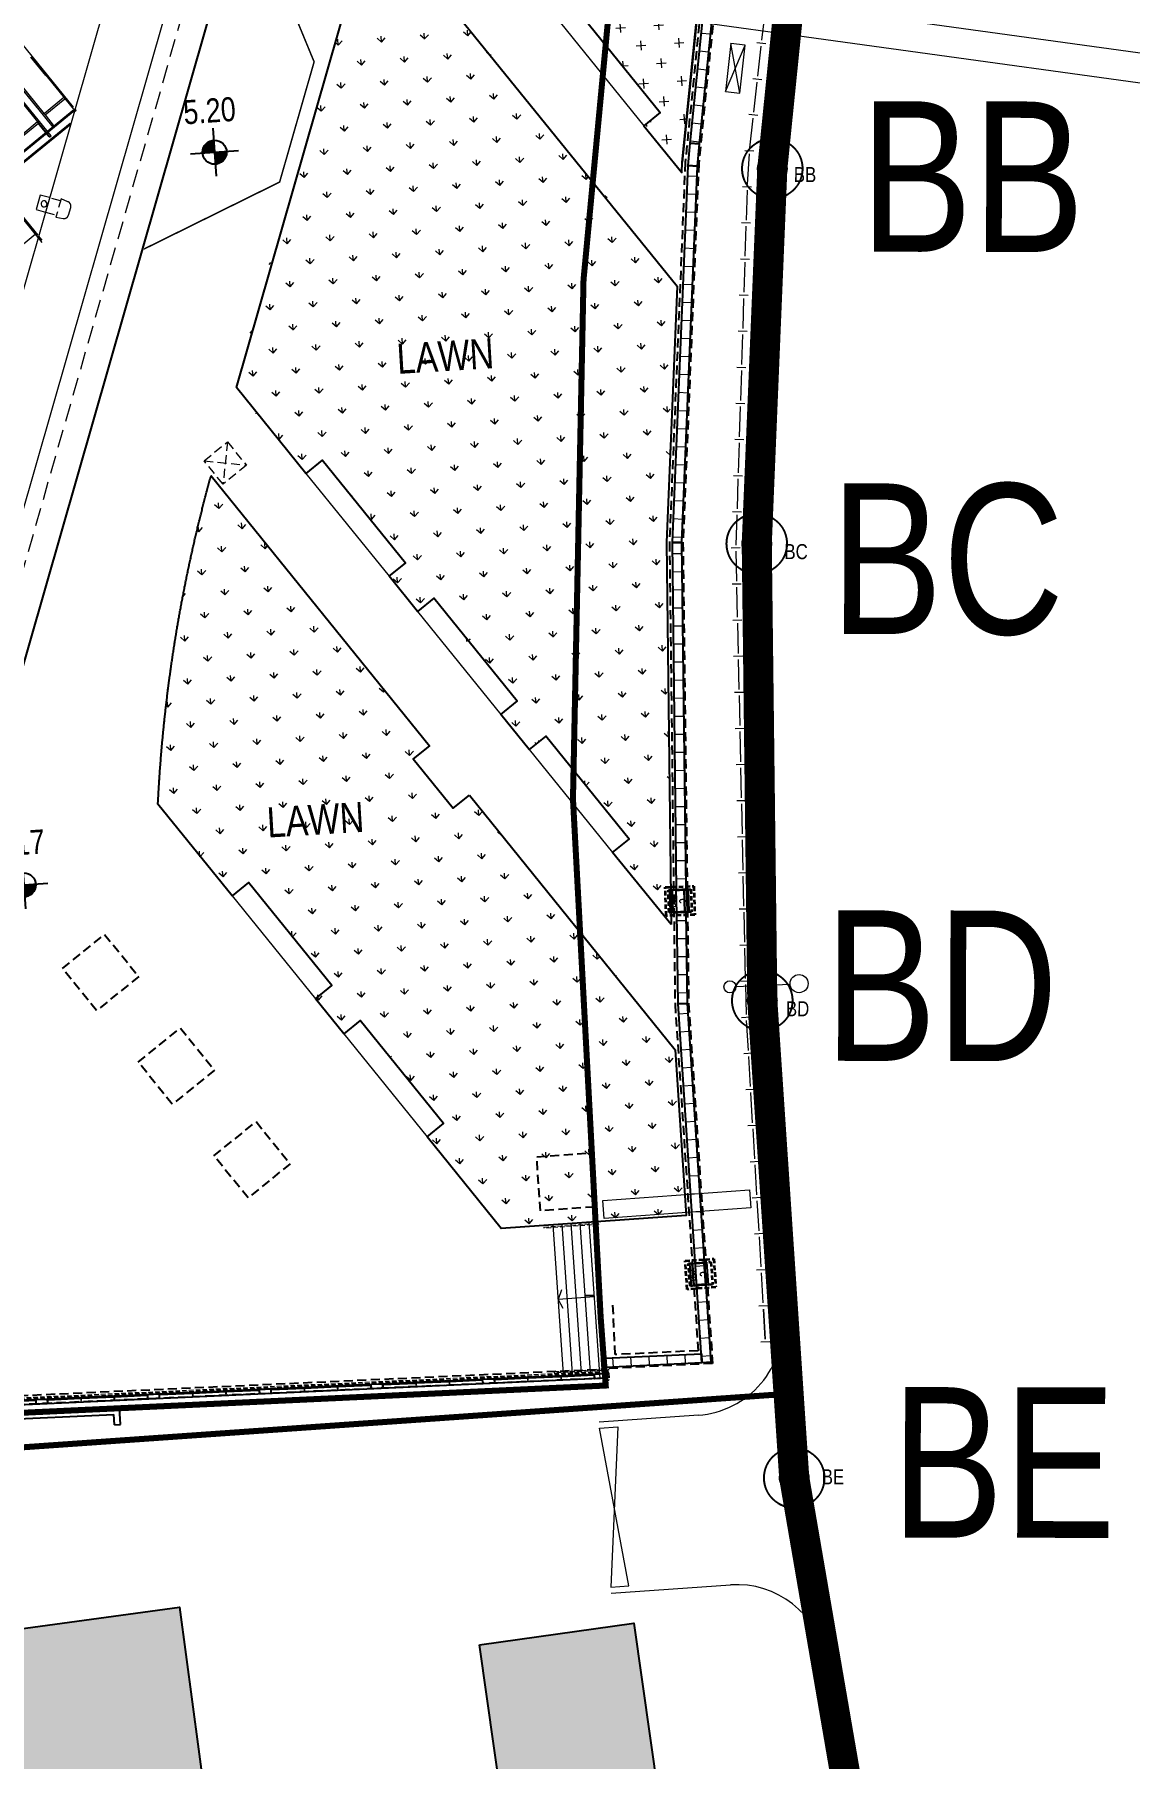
# Model space of a CAD drawing. Header units: millimetres. Extents: x 834681283 to 835686922, y 817551134 to 819407044.
# Drawn here: x 835616546 to 835652925, y 818105933 to 818163208 of the extents above; entities that cross this region are included whole.
import ezdxf
from ezdxf.enums import TextEntityAlignment as Align
from ezdxf.xclip import XClip

# ---------------------------------------------------------------- set-up
doc = ezdxf.new("R2010")
doc.units = ezdxf.units.MM
doc.header["$LTSCALE"] = 1200
doc.header["$MEASUREMENT"] = 0
doc.header["$XCLIPFRAME"] = 0
for name, pattern in [('12027_SITE$0$HIDDENX2', [0.75, 0.5, -0.25]), ('P01-MAGP-EVA-GREENERY$0$DOT', [0.25, 0, -0.25]), ('P01-MAGP-EVA-GREENERY$0$HIDDEN', [0.375, 0.25, -0.125]), ('P01-MAGP-EVA-GREENERY$0$HIDDEN2', [0.1875, 0.125, -0.0625]), ('P01-MAGP-P-RF$0$HIDDEN2', [0.1875, 0.125, -0.0625]), ('P01-MAGP-P-RF$0$P01-MBDR-P-B1$0$FDA(cad v 2007)$0$HIDDENX2', [0.75, 0.5, -0.25]), ('P01-MAGP-P-RF$0$PHANTOM', [2.5, 1.25, -0.25, 0.25, -0.25, 0.25, -0.25]), ('SITE BOUNDARY$0$CENTER', [2, 1.25, -0.25, 0.25, -0.25]), ('SITE BOUNDARY$0$DASHDOT', [1, 0.5, -0.25, 0, -0.25]), ('SITE BOUNDARY$0$PHANTOM', [2.5, 1.25, -0.25, 0.25, -0.25, 0.25, -0.25])]:
    doc.linetypes.add(name, pattern=pattern)
doc.layers.get('Defpoints').update_dxf_attribs({"color": 15})
for name, color, linetype, lineweight in [('12027_SITE$0$00_Base_Plan', 8, 'Continuous', 18), ('12027_SITE$0$11nw24d$0$BLDGPOLY-L', 8, 'Continuous', 0), ('P01-MAAN-P-EVA$0$AR-F-LEV_AR_BS_', 4, 'Continuous', 25), ('P01-MAGP-EVA-GREENERY$0$A-WALL', 7, 'Continuous', 5), ('P01-MAGP-EVA-GREENERY$0$AC-DUCT', 8, 'P01-MAGP-EVA-GREENERY$0$HIDDEN2', 13), ('P01-MAGP-EVA-GREENERY$0$AR-FURN_AR_', 9, 'Continuous', 13), ('P01-MAGP-EVA-GREENERY$0$AR-HATCH_AR_', 8, 'Continuous', 13), ('P01-MAGP-EVA-GREENERY$0$AR-PLANT_AR_BS_MI_', 7, 'Continuous', 25), ('P01-MAGP-EVA-GREENERY$0$AR-STAIR_AR_BS_MI_', 7, 'Continuous', 18), ('P01-MAGP-EVA-GREENERY$0$AR-WA-STEEL_AR_BS_MI_', 3, 'Continuous', 0), ('P01-MAGP-EVA-GREENERY$0$DR-FLD', 8, 'Continuous', 25), ('P01-MAGP-EVA-GREENERY$0$DR-PIT', 8, 'P01-MAGP-EVA-GREENERY$0$HIDDEN2', 35), ('P01-MAGP-EVA-GREENERY$0$LI-FIT', 8, 'Continuous', 25), ('P01-MAGP-EVA-GREENERY$0$RLP340', 8, 'P01-MAGP-EVA-GREENERY$0$HIDDEN2', 5), ('P01-MAGP-P-RF$0$A-GENM', 253, 'Continuous', 13), ('P01-MAGP-P-RF$0$AR-PLANT_AR_BS_MI_', 4, 'Continuous', 25), ('P01-MAGP-P-RF$0$AR-ROOF_AR_BS_MI_', 3, 'Continuous', 18), ('P01-MAGP-P-RF$0$MMH053__', 253, 'P01-MAGP-P-RF$0$PHANTOM', 40), ('P01-MAGP-P-RF$0$P01_MS_01_N1-FloorPlan-PART2OFUPPERROOFSETTINGOUT$0$S-BEAM', 253, 'Continuous', 35), ('P01-MAGP-P-RF$0$ROOF MESH HALF TONE$0$A-GLAZ', 253, 'Continuous', 9), ('SITE BOUNDARY$0$AR-SIMS_BL_400', 1, 'SITE BOUNDARY$0$PHANTOM', 140)]:
    doc.layers.add(name, color=color, linetype=linetype, lineweight=lineweight)
for name, color, linetype in [('12027_SITE$0$AR-BLINE_AR_BS_', 6, 'Continuous'), ('12027_SITE$0$RLP061', 8, 'Continuous'), ('P01-MAAN-P-EVA$0$AW-TXT-FS', 4, 'Continuous'), ('P01-MAGP-EVA-GREENERY$0$0L_PAVE', 2, 'Continuous'), ('P01-MAGP-EVA-GREENERY$0$AR-LANDS_AR_MI_', 9, 'Continuous'), ('P01-MAGP-EVA-GREENERY$0$Landscape signage', 8, 'P01-MAGP-EVA-GREENERY$0$HIDDEN'), ('P01-MAGP-EVA-GREENERY$0$SURFACE CHANNEL', 8, 'Continuous'), ('SITE BOUNDARY$0$AR-SIMS_BL_SB_400', 4, 'SITE BOUNDARY$0$PHANTOM'), ('SITE BOUNDARY$0$AR-SITE-TXT_AR_BS_', 4, 'Continuous'), ('SITE BOUNDARY$0$XIQU-RLP0830A', 6, 'Continuous')]:
    doc.layers.add(name, color=color, linetype=linetype)
doc.layers.add('P01-MAGP-EVA-GREENERY$0$0L_UTIL_MANHOLE LID SIZE', color=8, linetype='Continuous', plot=False)
doc.styles.add('P01-MAAN-P-EVA$0$ARIAL', font='arial.ttf', dxfattribs={"width": 0.8})
doc.styles.add('P01-MAAN-P-EVA$0$RLP-SIMPLEX', font='simplex.shx', dxfattribs={"width": 0.8})
doc.styles.add('P01-MAAN-P-EVA$0$Style-Arial', font='arial.ttf')
doc.styles.add('P01-MAGP-EVA-GREENERY$0$simplex', font='SIMPLEX.shx', dxfattribs={"width": 0.8})
doc.styles.add('SITE BOUNDARY$0$CAD_2500_2.5mm', font='arial.ttf', dxfattribs={"height": 6.25})
pattern_1 = [(93.9989672, (0, 2e-22), (-766.7729181, 666.56979518), [190.5, -1246.3409792]), (48.9989672, (0, 2e-22), (-766.7729182, 666.5697953), [190.5, -825.5]), (138.9989672, (0, 2e-22), (-666.5697953, -766.7729182), [190.5, -825.5])]

# ---------------------------------------------------------------- blocks, each defined once
blk = doc.blocks.new('P01-MAAN-P-EVA$0$LEV1')
for p, q in [((0, 2), (0, -2)), ((-2, 0), (2, 0)), ((-1, 0.05), (0, 0.05)), ((-0.99, 0.15), (0, 0.15)), ((-0.97, 0.25), (0, 0.25)), ((1, -0.05), (0, -0.05)), ((0.99, -0.15), (0, -0.15)), ((0.97, -0.25), (0, -0.25)), ((0.94, -0.35), (0, -0.35)), ((0.9, -0.45), (0, -0.45)), ((0.84, -0.55), (0, -0.55)), ((0.76, -0.65), (0, -0.65)), ((0.67, -0.75), (0, -0.75)), ((0.53, -0.85), (0, -0.85)), ((0.33, -0.95), (0, -0.95))]:
    blk.add_line(p, q)
blk.add_circle((0, 0), 1)
blk = doc.blocks.new('P01-MAAN-P-EVA$0$F-LEV')
for p, q in [((-0.94, 0.35), (0, 0.35)), ((-0.9, 0.45), (0, 0.45)), ((-0.84, 0.55), (0, 0.55)), ((-0.76, 0.65), (0, 0.65)), ((-0.67, 0.75), (0, 0.75)), ((-0.53, 0.85), (0, 0.85)), ((-0.33, 0.95), (0, 0.95))]:
    blk.add_line(p, q)
blk.add_blockref('P01-MAAN-P-EVA$0$LEV1', (0, 0))
at = {"style": 'P01-MAAN-P-EVA$0$RLP-SIMPLEX', "width": 0.8}
blk.add_attdef('FFL', (1.5, 1), '', height=2, dxfattribs=at)
blk = doc.blocks.new('P01-MAAN-P-EVA')
at = {"layer": 'P01-MAAN-P-EVA$0$AR-F-LEV_AR_BS_'}
ref = blk.add_blockref('P01-MAAN-P-EVA$0$F-LEV', (835622529.2, 818159296.2), dxfattribs=dict(at, xscale=399.9999999886597, yscale=400.0000000000001, zscale=400.0000000000002, rotation=3.998588288781939))
ref.add_attrib('FFL', '5.20', dxfattribs={"layer": '0', "height": 800, "rotation": 3.99859, "style": 'P01-MAAN-P-EVA$0$Style-Arial', "width": 0.8}).set_placement((835622360.7, 818160679), align=Align.MIDDLE)
ref = blk.add_blockref('P01-MAAN-P-EVA$0$F-LEV', (835616187.9, 818134956.9), dxfattribs=dict(at, xscale=399.9999999886597, yscale=400.0000000000001, zscale=400.0000000000002, rotation=3.998588288781939))
ref.add_attrib('FFL', '5.17', dxfattribs={"layer": '0', "height": 800, "rotation": 3.99859, "style": 'P01-MAAN-P-EVA$0$Style-Arial', "width": 0.8}).set_placement((835616019.4, 818136339.7), align=Align.MIDDLE)
at = {"layer": 'P01-MAAN-P-EVA$0$AW-TXT-FS', "style": 'P01-MAAN-P-EVA$0$ARIAL', "width": 0.8}
for p in [(835628612.2, 818151931), (835624298.8, 818136527.3)]:
    blk.add_text('LAWN', height=1000, rotation=3.41721, dxfattribs=at).set_placement(p)
blk = doc.blocks.new('12027_SITE$0$RAILING')
at = {"layer": '12027_SITE$0$00_Base_Plan'}
for p, q in [((-1.2, 0.15), (-1.2, -0.15)), ((-1.1, 0), (-0.1, 0))]:
    blk.add_line(p, q, dxfattribs=at)
blk = doc.blocks.new('12027_SITE')
at = {"layer": '12027_SITE$0$RLP061'}
h = blk.add_hatch(color=253, dxfattribs=at)
h.dxf.hatch_style = 1
h.paths.add_polyline_path([(835290.6004, 818086.84181), (835315.38133, 818090.21829), (835316.23082, 818083.92535), (835291.47405, 818080.51353)])
h = blk.add_hatch(color=253, dxfattribs=at)
h.dxf.hatch_style = 1
h.paths.add_polyline_path([(835325.34936, 818088.96548), (835330.47834, 818089.69258), (835332.91067, 818072.53463), (835327.78169, 818071.80753)])
at = {"layer": '12027_SITE$0$00_Base_Plan', "linetype": '12027_SITE$0$HIDDENX2'}
for p, q in [((835333.51854, 818140.57344), (835334.17932, 818142.10855)), ((835333.99836, 818140.51882), (835333.69951, 818142.16317))]:
    blk.add_line(p, q, dxfattribs=at)
at = {"layer": '12027_SITE$0$00_Base_Plan'}
blk.add_line((835333.87051, 818110.83629), (835335.66823, 818110.92032), dxfattribs=at)
at = {"layer": '12027_SITE$0$00_Base_Plan', "linetype": 'Continuous'}
for p, q in [((835332.6213, 818096.59883), (835329.328, 818096.36858)), ((835329.72553, 818090.68246), (835333.69328, 818090.95986)), ((835336.85656, 818088.49017), (835342.54043, 818056.38627))]:
    blk.add_line(p, q, dxfattribs=at)
at = {"layer": '12027_SITE$0$00_Base_Plan', "linetype": '12027_SITE$0$HIDDENX2'}
for points in [[(835353.4132, 818140.00701), (835329.86413, 818143.25622), (835330.00081, 818144.24684), (835353.54988, 818140.99762)], [(835333.51854, 818140.57344), (835333.99836, 818140.51882), (835334.17932, 818142.10855), (835333.69951, 818142.16317)], [(835329.49555, 818103.12973), (835329.45135, 818103.7281), (835334.3165, 818104.08747), (835334.36069, 818103.4891)]]:
    blk.add_lwpolyline(points, close=True, dxfattribs=at)
at = {"layer": '12027_SITE$0$00_Base_Plan', "linetype": 'Continuous'}
blk.add_lwpolyline([(835330.31012, 818090.92382), (835329.34195, 818096.16907), (835329.94049, 818096.21091), (835329.71158, 818090.88197)], close=True, dxfattribs=at)
at = {"layer": '12027_SITE$0$00_Base_Plan'}
for centre, radius in [((835333.67073, 818110.82695), 0.2), ((835335.9679, 818110.93432), 0.3)]:
    blk.add_circle(centre, radius, dxfattribs=at)
at = {"layer": '12027_SITE$0$00_Base_Plan', "linetype": 'Continuous', "extrusion": (0, 0, -1)}
blk.add_arc((-835562.51241, 818120.94328), 228.08886, 354.6985189, 7.4986711, dxfattribs=at)
at = {"layer": '12027_SITE$0$00_Base_Plan', "linetype": 'Continuous'}
for centre, start, end in [((835332.41208, 818099.59152), 273.999186, 5.301481), ((835333.9025, 818087.96716), 10.039952, 93.999186)]:
    blk.add_arc(centre, 3, start, end, dxfattribs=at)
at = {"layer": '12027_SITE$0$11nw24d$0$BLDGPOLY-L', "linetype": 'Continuous', "flags": 128}
blk.add_lwpolyline([(835325.34936, 818088.96548), (835327.78169, 818071.80753), (835332.91067, 818072.53463), (835330.47834, 818089.69258), (835325.34936, 818088.96548)], dxfattribs=at)
at = {"layer": '12027_SITE$0$AR-BLINE_AR_BS_'}
for points in [[(835290.6004, 818086.84181), (835315.38133, 818090.21829), (835316.23082, 818083.92535), (835291.47405, 818080.51353)], [(835325.34936, 818088.96548), (835330.47834, 818089.69258), (835332.91067, 818072.53463), (835327.78169, 818071.80753)]]:
    blk.add_lwpolyline(points, close=True, dxfattribs=at)
at = {"layer": 'Defpoints'}
blk.add_lwpolyline([(835304.58267, 818174.66028), (835238.73467, 818170.05694, 0.41421356), (835224.88222, 818154.12209), (835228.06927, 818108.53336, 0.41421356), (835244.00411, 818094.6809), (835289.06814, 818097.83127, 0.3152987), (835307.72761, 818112.94085), (835319.97543, 818155.65111, 0.52056715), (835304.58267, 818174.66028)], format="xyb", close=True, dxfattribs=at)
at = {"layer": '12027_SITE$0$00_Base_Plan'}
for p, rotation in [((835334.71285, 818142.17428), 263.6018236177184), ((835334.57913, 818140.98175), 263.6018236177184), ((835334.4454, 818139.78923), 263.6018236177184), ((835334.31168, 818138.5967), 263.6018236177184), ((835334.24111, 818137.39878), 266.6289553368536), ((835334.20342, 818136.19937), 268.2000382660785), ((835334.16573, 818134.99996), 268.2000382660785), ((835334.12804, 818133.80055), 268.2000382660785), ((835334.09035, 818132.60115), 268.2000382660785), ((835334.05265, 818131.40174), 268.2000382660785), ((835334.01496, 818130.20233), 268.2000382660785), ((835333.97727, 818129.00292), 268.2000382660785), ((835333.93958, 818127.80351), 268.2000382660785), ((835333.90189, 818126.60411), 268.2000382660785), ((835333.86419, 818125.4047), 268.2000382660785), ((835333.89052, 818124.20499), 271.2572311514905), ((835333.91685, 818123.00528), 271.2572311514905), ((835333.94318, 818121.80556), 271.2572311514905), ((835333.96951, 818120.60585), 271.2572311514905), ((835333.99584, 818119.40614), 271.2572311514905), ((835334.02217, 818118.20643), 271.2572311514905), ((835334.0485, 818117.00672), 271.2572311514905), ((835334.07483, 818115.80701), 271.2572311514905), ((835334.10116, 818114.6073), 271.2572311514905), ((835334.12749, 818113.40759), 271.2572311514905), ((835334.15382, 818112.20788), 271.2572311514905), ((835334.18014, 818111.00816), 271.2572311514905), ((835334.20647, 818109.80845), 271.2572311514905), ((835334.27746, 818108.61055), 273.3910959852254), ((835334.34844, 818107.41266), 273.3910959852254), ((835334.41942, 818106.21476), 273.3910959852254), ((835334.4904, 818105.01686), 273.3910959852254), ((835334.56138, 818103.81896), 273.3910959852254), ((835334.63236, 818102.62106), 273.3910959852254), ((835334.70334, 818101.42316), 273.3910959852254), ((835334.77433, 818100.22526), 273.3910959852254), ((835334.84531, 818099.02736), 273.3910959852254)]:
    blk.add_blockref('12027_SITE$0$RAILING', p, dxfattribs=dict(at, rotation=rotation))
at = {"layer": '12027_SITE$0$00_Base_Plan', "xscale": -1, "rotation": 273.3910959856698}
blk.add_blockref('12027_SITE$0$RAILING', (835334.77433, 818100.22526), dxfattribs=at)
blk = doc.blocks.new('SITE BOUNDARY$0$x-boundary')
at = {"layer": 'Defpoints', "color": 30, "linetype": 'SITE BOUNDARY$0$DASHDOT', "const_width": 1, "flags": 128}
blk.add_lwpolyline([(834949.395, 818181.613), (834966.122, 818181.875), (835118.343, 818191.353), (835121.711, 818191.558, 0.347225), (835144.526, 818179.01), (835205.839, 818189.264), (835226.76, 818192.763, 0.042367), (835251.344, 818199.05), (835253.496, 818199.875), (835336.548, 818205.447), (835336.791, 818204.998), (835338.006, 818193.445), (835338.387, 818177.043), (835337.676, 818162.317), (835336.374, 818150.707), (835335.943, 818146.535), (835335.078, 818138.01), (835334.561, 818125.55), (835334.745, 818110.371), (835335.806, 818094.515), (835339.776, 818071.453), (835344.225, 818019.246), (835265.008, 818008.157), (835250.145, 818006.082), (835219.515, 818003.188), (835170.783, 817998.958), (834937.715, 817969.156), (834936.337, 817964.534), (834919.733, 817960.869), (834910.448, 817961.875), (834892.261, 817958.575), (834867.11, 817956.158), (834854.763, 817954.218), (834831.796, 817952.938), (834809.122, 817948.913), (834805.332, 817949.701), (834786.498, 817945.16), (834739.363, 817940.207), (834722.401, 817937.921), (834717.894, 817936.649), (834708.259, 817935.049), (834694.581, 817933.509), (834687.683, 817936.854), (834552.251, 817919.489), (834427.481, 817871.856), (834422.426, 817865.906), (834398.36, 817846.374), (834371.127, 817819.016), (834357.334, 817802.65), (834345.46, 817778.03), (834335.418, 817757.919, -0.305542), (834321.131, 817746.233), (834302.565, 817746.008), (834292.36, 817748.208), (834267.601, 817746.622), (834095.099, 817746.458), (834084.478, 817748.749), (834079.554, 817752.524), (834078.066, 817752.62), (834069.088, 817746.181), (834066.211, 817746.056), (834061.445, 817746.773), (834056.724, 817746.618), (834047.613, 817747.372), (834032.031, 817756.594), (834014.286, 817769.672), (833995.217, 817786.385), (833980.295, 817801.763), (833962.533, 817823.975), (833953.531, 817838.011), (833947.358, 817854.992), (833946.924, 818070.715, -0.215451), (834003.567, 818209.662), (834003.513, 818271.667), (834240.006, 818271.909), (834328.819, 818399.503), (834368.25, 818372.187), (834334.004, 818320.998), (834339.839, 818317.115, -0.414936), (834340.67, 818312.948), (834325.104, 818289.698, -0.340589), (834311.223, 818285.028, 0.384724), (834290.258, 818276.096, -0.045806), (834261.132, 818214.492), (834162.98, 818056.875, 0.235693), (834159.885, 818024.2), (834158.346, 818022.405, 0.210269), (834181.316, 818000.738), (834182.813, 818002.485, 0.231174), (834214.984, 818007.15), (834353.47, 818101.509, 0.025637), (834365.516, 818111.305), (834369.302, 818114.837), (834377.863, 818123.104, -0.417894), (834382.132, 818123.056), (834386.22, 818118.822, 0.426202), (834389.128, 818118.69), (834428.79, 818156.989, -0.5376), (834433.676, 818155.904), (834433.728, 818152.487), (834438.28, 818169.875), (834460.825, 818185.639, -0.390173), (834489.68, 818188.941), (834492.812, 818186.375), (834497.75, 818181.812, 0.125108), (834546.312, 818161.687), (834570.562, 818158.5), (834615.062, 818157.312), (834652.562, 818159.937), (834669.681, 818161.906), (834700.217, 818162.108), (834709.828, 818162.672), (834837.985, 818163.521, 0.026444), (834854.445, 818164.502, 0.001857), (834855.596, 818164.636, 0.055256), (834860.316, 818165.742, 0.231086), (834874.017, 818180.131), (834880.689, 818180.535), (834904.743, 818180.912, 0.077312), (834909.186, 818172.281, 0.267536), (834920.03, 818167.46, 0.036377), (834937.244, 818170.544, 0.249417)], format="xyb", close=True, dxfattribs=at)
at = {"layer": 'Defpoints', "color": 30}
for centre in [(835335.078, 818138.01), (835334.561, 818125.55), (835334.745, 818110.371), (835335.806, 818094.515)]:
    blk.add_circle(centre, 1, dxfattribs=at)
at = {"layer": 'Defpoints', "color": 30, "style": 'SITE BOUNDARY$0$CAD_2500_2.5mm', "oblique": 360, "width": 0.8}
for s, p in [('BB', (835337.995, 818135.249)), ('BC', (835337.005, 818122.554)), ('BD', (835336.806, 818108.371)), ('BE', (835339.027, 818092.532))]:
    blk.add_text(s, height=5, rotation=359.9092, dxfattribs=at).set_placement(p)
blk = doc.blocks.new('SITE BOUNDARY')
at = {"layer": 'SITE BOUNDARY$0$AR-SIMS_BL_400', "ltscale": 3, "const_width": 0.2}
blk.add_lwpolyline([(835205.968, 818187.322), (835227.402, 818191.142, 0.049194), (835256.687, 818199.396), (835258.823, 818200.232), (835285.938, 818202.051), (835285.973, 818201.416), (835309.272, 818202.672), (835309.221, 818203.614), (835336.548, 818205.448), (835336.791, 818204.998), (835338.006, 818193.445), (835338.387, 818177.043), (835337.676, 818162.317), (835336.374, 818150.707), (835335.943, 818146.535), (835335.078, 818138.01), (835334.561, 818125.55), (835334.745, 818110.371), (835335.616, 818097.309), (835212.761, 818088.72)], format="xyb", close=True, dxfattribs=at)
at = {"layer": 'SITE BOUNDARY$0$AR-SIMS_BL_400', "color": 4}
for centre in [(835335.078, 818138.01), (835334.561, 818125.55), (835334.745, 818110.371), (835335.806, 818094.515)]:
    blk.add_circle(centre, 0.4, dxfattribs=at)
at = {"layer": 'SITE BOUNDARY$0$AR-SIMS_BL_SB_400', "ltscale": 5, "const_width": 0.5}
blk.add_lwpolyline([(835144.662, 818176.393), (835227.402, 818191.142, 0.049194), (835256.687, 818199.396), (835258.823, 818200.232), (835285.938, 818202.051), (835285.973, 818201.416), (835309.272, 818202.672), (835309.221, 818203.614), (835336.548, 818205.448), (835336.791, 818204.998), (835338.006, 818193.445), (835338.387, 818177.043), (835337.676, 818162.317), (835336.374, 818150.707), (835335.943, 818146.535), (835335.078, 818138.01), (835334.561, 818125.55), (835334.745, 818110.371), (835335.616, 818097.309), (835335.806, 818094.515), (835339.776, 818071.453)], format="xyb", dxfattribs=at)
at = {"layer": 'SITE BOUNDARY$0$XIQU-RLP0830A', "color": 212, "linetype": 'SITE BOUNDARY$0$CENTER', "ltscale": 0.8, "true_color": 0xb300b3, "const_width": 0.2}
blk.add_lwpolyline([(835286.86, 818095.59), (835320.039, 818097.139), (835327.592, 818097.492), (835329.544, 818097.583), (835329.376, 818099.841, -0.055342), (835330.426, 818151.492, 0.064638), (835330.914, 818205.072), (835330.914, 818205.072), (835330.914, 818205.071), (835309.221, 818203.62)], format="xyb", dxfattribs=at)
at = {"layer": 'Defpoints'}
blk.add_blockref('SITE BOUNDARY$0$x-boundary', (0, 0), dxfattribs=at)
at = {"layer": 'SITE BOUNDARY$0$AR-SITE-TXT_AR_BS_', "color": 4, "style": 'SITE BOUNDARY$0$CAD_2500_2.5mm', "oblique": 360, "width": 0.8}
for s, p in [('BB', (835335.791, 818137.563)), ('BC', (835335.479, 818125.037)), ('BD', (835335.529, 818109.851)), ('BE', (835336.72, 818094.299))]:
    blk.add_text(s, height=0.5, rotation=359.9092, dxfattribs=at).set_placement(p)
blk = doc.blocks.new('P01-MAGP-P-RF$0$ROOF MESH HALF TONE')
at = {"layer": 'P01-MAGP-P-RF$0$ROOF MESH HALF TONE$0$A-GLAZ', "lineweight": 5}
for p, q in [((88025, 43099), (86463, 45322)), ((85715, 44727), (86803, 43169)), ((87300, 42479), (85736, 44720)), ((85776, 44749), (87032, 42950)), ((86712, 44859), (87166, 44213)), ((86712, 44859), (87166, 44213)), ((86722, 44866), (88011, 43032)), ((87212, 42196), (85473, 44668)), ((85803, 44115), (86799, 42698)), ((87723, 43441), (87032, 42950)), ((87060, 42909), (87752, 43400)), ((88048, 42979), (88065, 42955)), ((88065, 42955), (88105, 42984)), ((88105, 42984), (88069, 43036)), ((86799, 42698), (86112, 42204)), ((86134, 42161), (86822, 42655)), ((86822, 42655), (86794, 42694)), ((87171, 42167), (86800, 42695)), ((87147, 42173), (86812, 42649)), ((87032, 42950), (87060, 42909)), ((87060, 42909), (87341, 42507)), ((87296, 42480), (87300, 42479)), ((87300, 42479), (87341, 42507)), ((87147, 42173), (87171, 42167)), ((87171, 42167), (87212, 42196)), ((86549, 38934), (85242, 40796)), ((85428, 40444), (86541, 38860)), ((85768, 38486), (86458, 38978)), ((86549, 38848), (86662, 38687)), ((86672, 38759), (86570, 38905))]:
    blk.add_line(p, q, dxfattribs=at)
blk = doc.blocks.new('P01-MAGP-P-RF$0$Antenna_Mobile - Antenna_Mobile-7390933-Proposed Mesh Open Calc')
at = {"layer": 'P01-MAGP-P-RF$0$A-GENM'}
for p, q in [((82749, 29082), (82664, 28847)), ((82899, 29028), (82749, 29082)), ((82664, 28847), (82814, 28793))]:
    blk.add_line(p, q, dxfattribs=at)
at = {"layer": 'P01-MAGP-P-RF$0$A-GENM', "linetype": 'P01-MAGP-P-RF$0$HIDDEN2'}
for p, q in [((83078, 28962), (82899, 29028)), ((83090, 28994), (82981, 28696)), ((83200, 28940), (83090, 28994)), ((82814, 28793), (82993, 28728)), ((82981, 28696), (83100, 28667)), ((83194, 28717), (83239, 28841))]:
    blk.add_line(p, q, dxfattribs=at)
at = {"layer": 'P01-MAGP-P-RF$0$A-GENM'}
for start, end in [(70, 250), (250, 70)]:
    blk.add_arc((82801, 28931), 50, start, end, dxfattribs=at)
at = {"layer": 'P01-MAGP-P-RF$0$A-GENM', "linetype": 'P01-MAGP-P-RF$0$HIDDEN2'}
for centre, start, end in [((83164, 28868), 340, 63.7902), ((83119, 28745), 256.2098, 340)]:
    blk.add_arc(centre, 80, start, end, dxfattribs=at)
blk = doc.blocks.new('P01-MAGP-P-RF')
at = {"layer": 'P01-MAGP-P-RF$0$AR-PLANT_AR_BS_MI_', "lineweight": 13}
blk.add_lwpolyline([(835319975, 818155651, 0.520567), (835304583, 818174660), (835238735, 818170057, 0.414214), (835224882, 818154122), (835228069, 818108533, 0.414214), (835244004, 818094681), (835289068, 818097831, 0.315299), (835307728, 818112941)], format="xyb", close=True, dxfattribs=at)
at = {"layer": 'P01-MAGP-P-RF$0$AR-ROOF_AR_BS_MI_', "linetype": 'P01-MAGP-P-RF$0$P01-MBDR-P-B1$0$FDA(cad v 2007)$0$HIDDENX2'}
blk.add_lwpolyline([(835319139, 818155891, 0.520567), (835304643, 818173792), (835238795, 818169189, 0.414214), (835225750, 818154183), (835228937, 818108594, 0.414214), (835243943, 818095549), (835289007, 818098699, 0.315299), (835306891, 818113181)], format="xyb", close=True, dxfattribs=at)
at = {"layer": 'P01-MAGP-P-RF$0$AR-ROOF_AR_BS_MI_'}
for points in [[(835318601, 818156045, 0.520567), (835304682, 818173234), (835238834, 818168630, 0.414214), (835226309, 818154222), (835229496, 818108633, 0.414214), (835243904, 818096107), (835288968, 818099258, 0.315299), (835306353, 818113335)], [(835316678, 818156597, 0.520567), (835304822, 818171239), (835238974, 818166635, 0.414214), (835228304, 818154361), (835231491, 818108773, 0.414214), (835243765, 818098103), (835288829, 818101253, 0.315299), (835304431, 818113886)]]:
    blk.add_lwpolyline(points, format="xyb", close=True, dxfattribs=at)
at = {"layer": 'P01-MAGP-P-RF$0$P01_MS_01_N1-FloorPlan-PART2OFUPPERROOFSETTINGOUT$0$S-BEAM'}
for p, q in [((835311887, 818139948), (835307979, 818136769)), ((835308152, 818136557), (835311778, 818139507))]:
    blk.add_line(p, q, dxfattribs=at)
blk.add_ellipse((835311973, 818139842), major_axis=(-86, 106), ratio=0.092406, start_param=5.798609, end_param=6.283185, dxfattribs=at)
at = {"layer": 'P01-MAGP-P-RF$0$A-GENM', "xscale": 2, "yscale": 2, "zscale": 2, "rotation": 3.998948738169371}
blk.add_blockref('P01-MAGP-P-RF$0$Antenna_Mobile - Antenna_Mobile-7390933-Proposed Mesh Open Calc', (835149719, 818067569), dxfattribs=at)
at = {"layer": 'P01-MAGP-P-RF$0$MMH053__', "rotation": 3.998948738169357}
blk.add_blockref('P01-MAGP-P-RF$0$ROOF MESH HALF TONE', (835227061, 818090920), dxfattribs=at)
blk = doc.blocks.new('P01-MAGP-EVA-GREENERY$0$CATCHPIT COVER')
at = {"layer": 'Defpoints', "ltscale": 25.4}
for points in [[(-1, 0), (749, 0), (749, -75), (-1, -75)], [(-1, -75), (749, -75), (749, -475), (-1, -475)], [(-1, -475), (749, -475), (749, -550), (-1, -550)], [(7, -83), (741, -83), (741, -467), (7, -467)]]:
    blk.add_lwpolyline(points, close=True, dxfattribs=at)
for points in [[(599, -75), (674, -75)], [(599, -475), (674, -475)]]:
    blk.add_lwpolyline(points, dxfattribs=at)
at = {"layer": 'P01-MAGP-EVA-GREENERY$0$0L_UTIL_MANHOLE LID SIZE', "ltscale": 25.4}
for points in [[(149, -75), (74, -75)], [(149, -475), (74, -475)]]:
    blk.add_lwpolyline(points, dxfattribs=at)
at = {"layer": 'P01-MAGP-EVA-GREENERY$0$DR-PIT', "linetype": 'P01-MAGP-EVA-GREENERY$0$HIDDEN2'}
for points in [[(849, -700), (-101, -700), (-101, 250), (849, 248)], [(749, -600), (-1, -600), (-1, 150), (749, 148)]]:
    blk.add_lwpolyline(points, close=True, dxfattribs=at)
at = {"layer": 'Defpoints', "ltscale": 25.4, "insert": (377, -305), "char_height": 200, "attachment_point": 5, "style": 'P01-MAGP-EVA-GREENERY$0$simplex'}
blk.add_mtext_dynamic_manual_height_columns('C\\P750', width=936.64, gutter_width=2.5, heights=[0], dxfattribs=at)
blk = doc.blocks.new('P01-MAGP-EVA-GREENERY$0$ST-ARR')
at = {"color": 4}
blk.add_lwpolyline([(-306, -125), (0, 0), (306, -125)], dxfattribs=at)
blk = doc.blocks.new('P01-MAGP-EVA-GREENERY')
at = {"layer": 'P01-MAGP-EVA-GREENERY$0$AR-HATCH_AR_'}
h = blk.add_hatch(dxfattribs=at)
h.set_pattern_fill('CROSS', color=256, scale=100, style=0)
h.set_pattern_definition([(3.99895, (835214888.65, 818166455.2), (589.1702, 677.7377), [317.5, -952.5]), (93.99895, (835215058.1, 818166307.9), (-677.7377, 589.1702), [317.5, -952.5])])
edge = h.paths.add_edge_path()
edge.add_line((835333907, 818155480), (835323785, 818167981))
edge.add_arc((835303837, 818160778), 21209, -7.0302, 19.8537, ccw=False)
edge.add_arc((835303808, 818160768), 21237, 341.8306, 353.0046, ccw=False)
edge.add_line((835323985, 818154146), (835322657, 818149511))
edge.add_line((835322657, 818149511), (835324331, 818147442))
edge.add_line((835324331, 818147442), (835324875, 818147883))
edge.add_line((835324875, 818147883), (835327644, 818144463))
edge.add_line((835327644, 818144463), (835327100, 818144023))
edge.add_line((835327100, 818144023), (835328044, 818142857))
edge.add_line((835328044, 818142857), (835328588, 818143297))
edge.add_line((835328588, 818143297), (835331357, 818139878))
edge.add_line((835331357, 818139878), (835330813, 818139437))
edge.add_line((835330813, 818139437), (835332070, 818137885))
edge.add_line((835332070, 818137885), (835332084, 818138224))
edge.add_line((835332084, 818138224), (835332960, 818146850))
edge.add_line((835332960, 818146850), (835333907, 818155480))
h = blk.add_hatch(dxfattribs=at)
h.set_pattern_fill('GRASS', color=256, scale=40, style=0)
h.set_pattern_definition(pattern_1)
h.paths.add_polyline_path([(835331714, 818112900), (835329774, 818115296), (835330318, 818115736), (835327549, 818119156), (835327005, 818118715), (835326061, 818119881), (835326605, 818120321), (835323836, 818123741), (835323292, 818123301), (835322348, 818124466), (835322892, 818124907), (835320123, 818128326), (835319579, 818127886), (835317272, 818130735), (835321815, 818146577), (835331913, 818134106), (835331560, 818125594)])
h = blk.add_hatch(dxfattribs=at)
h.set_pattern_fill('_USER', color=256, scale=600, angle=90, style=0, pattern_type=0)
h.set_pattern_definition([(174.206, (835332349.7, 818138858.6), (-60.57, -596.935), [])])
h.paths.add_polyline_path([(835332350, 818138859), (835333158, 818146829), (835333457, 818146798), (835332649, 818138836)])
h = blk.add_hatch(dxfattribs=at)
h.set_pattern_fill('_USER', color=256, scale=600, angle=90, style=0, pattern_type=0)
h.set_pattern_definition([(177.624, (835331760.3, 818125591.1), (-24.874, -599.484), [])])
h.paths.add_polyline_path([(835332579, 818138089), (835332060, 818125587), (835331760, 818125591), (835332280, 818138112)])
h = blk.add_hatch(dxfattribs=at)
h.set_pattern_fill('GRASS', color=256, scale=40, style=0)
h.set_pattern_definition(pattern_1)
edge = h.paths.add_edge_path()
edge.add_line((835325018, 818117196), (835331847, 818108740))
edge.add_line((835331847, 818108740), (835332214, 818103230))
edge.add_line((835332214, 818103230), (835326070, 818102800))
edge.add_line((835326070, 818102800), (835323607, 818105846))
edge.add_line((835323607, 818105846), (835324153, 818106289))
edge.add_line((835324153, 818106289), (835321385, 818109708))
edge.add_line((835321385, 818109708), (835320840, 818109267))
edge.add_line((835320840, 818109267), (835319897, 818110434))
edge.add_line((835319897, 818110434), (835320441, 818110874))
edge.add_line((835320441, 818110874), (835317672, 818114293))
edge.add_line((835317672, 818114293), (835317130, 818113855))
edge.add_line((835317130, 818113855), (835314667, 818116901))
edge.add_arc((835364605, 818114410), 50000, 164.466, 177.1448, ccw=False)
edge.add_line((835316431, 818127801), (835323689, 818118837))
edge.add_line((835323689, 818118837), (835323151, 818118401))
edge.add_line((835323151, 818118401), (835324479, 818116760))
edge.add_line((835324479, 818116760), (835325018, 818117196))
h = blk.add_hatch(dxfattribs=at)
h.set_pattern_fill('_USER', color=256, scale=600, angle=90, style=0, pattern_type=0)
h.set_pattern_definition([(180.6945, (835331900.2, 818114051.2), (7.273, -599.956), [])])
h.paths.add_polyline_path([(835332060, 818125587), (835332200, 818114061), (835331900, 818114051), (835331760, 818125591)])
h = blk.add_hatch(dxfattribs=at)
h.set_pattern_fill('_USER', color=256, scale=600, angle=90, style=0, pattern_type=0)
h.set_pattern_definition([(180.695, (835331946.1, 818110260.84), (7.27, -599.96), [])])
h.paths.add_polyline_path([(835332209, 818113311), (835332246, 818110273), (835331946, 818110261), (835331909, 818113301)])
h = blk.add_hatch(dxfattribs=at)
h.set_pattern_fill('_USER', color=256, scale=600, angle=90, style=0, pattern_type=0)
h.set_pattern_definition([(183.8135, (835332663.3, 818099501.5), (39.905, -598.67), [])])
h.paths.add_polyline_path([(835331946, 818110261), (835332246, 818110273), (835333040, 818098354), (835332741, 818098340)])
h = blk.add_hatch(dxfattribs=at)
h.set_pattern_fill('_USER', color=256, scale=600, angle=90, style=0, pattern_type=0)
h.set_pattern_definition([(92.72, (835329204.77, 818098472.2), (-599.32, -28.48), [])])
h.paths.add_polyline_path([(835332741, 818098340), (835329531, 818098187), (835329516, 818098487), (835332721, 818098639)])
at = {"color": 4}
blk.add_line((835329163, 818100578), (835328864, 818100558), dxfattribs=at)
at = {"layer": 'P01-MAGP-EVA-GREENERY$0$0L_PAVE'}
blk.add_line((835332103, 818103223), (835332103, 818103223), dxfattribs=at)
at = {"layer": 'P01-MAGP-EVA-GREENERY$0$A-WALL', "linetype": 'P01-MAGP-EVA-GREENERY$0$HIDDEN', "const_width": 50}
blk.add_lwpolyline([(835274089, 818171947), (835273241, 818184080), (835288739, 818185816), (835283325, 818196483), (835284865, 818198112), (835310688, 818199918), (835323478, 818175610), (835328743, 818162997), (835327742, 818154343), (835316535, 818149597), (835319856, 818141558), (835318710, 818137564), (835313438, 818134960)], dxfattribs=at)
at = {"layer": 'P01-MAGP-EVA-GREENERY$0$AC-DUCT', "ltscale": 2}
for p, q in [((835316977, 818128935), (835316829, 818127528)), ((835316200, 818128305), (835317606, 818128157))]:
    blk.add_line(p, q, dxfattribs=at)
blk.add_lwpolyline([(835316829, 818127528), (835316200, 818128305), (835316977, 818128935), (835317606, 818128157)], close=True, dxfattribs=at)
at = {"layer": 'P01-MAGP-EVA-GREENERY$0$AR-FURN_AR_'}
for points in [[(835328588, 818143297), (835328044, 818142857), (835330813, 818139437), (835331357, 818139878)], [(835320123, 818128326), (835319579, 818127886), (835322348, 818124466), (835322892, 818124907)], [(835323836, 818123741), (835323292, 818123300), (835326061, 818119881), (835326605, 818120321)], [(835327549, 818119156), (835327005, 818118715), (835329774, 818115296), (835330318, 818115736)], [(835317672, 818114293), (835317128, 818113853), (835319897, 818110433), (835320441, 818110874)], [(835321385, 818109708), (835320841, 818109268), (835323609, 818105848), (835324153, 818106289)]]:
    blk.add_lwpolyline(points, close=True, dxfattribs=at)
at = {"layer": 'P01-MAGP-EVA-GREENERY$0$AR-HATCH_AR_'}
blk.add_lwpolyline([(835336548, 818205448), (835336791, 818204998), (835338006, 818193445), (835338387, 818177043), (835337676, 818162317), (835336374, 818150707), (835335943, 818146535), (835335078, 818138010), (835334561, 818125550), (835334745, 818110371), (835335445, 818099872)], dxfattribs=at)
at = {"layer": 'P01-MAGP-EVA-GREENERY$0$AR-LANDS_AR_MI_'}
blk.add_line((835332960, 818146850), (835332084, 818138224), dxfattribs=at)
for points in [[(835333907, 818155480), (835323785, 818167981, -0.117844), (835324886, 818158182, -0.048794), (835323985, 818154146), (835322657, 818149511), (835324331, 818147442), (835324875, 818147883), (835327644, 818144463), (835327100, 818144023), (835328044, 818142857), (835328588, 818143297), (835331357, 818139878), (835330813, 818139437), (835332070, 818137885), (835332084, 818138224), (835332960, 818146850)], [(835325018, 818117196), (835331847, 818108740), (835332214, 818103230), (835326070, 818102800), (835323607, 818105846), (835324153, 818106289), (835321385, 818109708), (835320840, 818109267), (835319897, 818110434), (835320441, 818110874), (835317672, 818114293), (835317130, 818113855), (835314667, 818116901, -0.055378), (835316431, 818127801), (835323689, 818118837), (835323151, 818118401), (835324479, 818116760)]]:
    blk.add_lwpolyline(points, format="xyb", close=True, dxfattribs=at)
blk.add_lwpolyline([(835331714, 818112900), (835329774, 818115296), (835330318, 818115736), (835327549, 818119156), (835327005, 818118715), (835326061, 818119881), (835326605, 818120321), (835323836, 818123741), (835323292, 818123301), (835322348, 818124466), (835322892, 818124907), (835320123, 818128326), (835319579, 818127886), (835317272, 818130735), (835321815, 818146577), (835331913, 818134106), (835331560, 818125594), (835331714, 818112900)], dxfattribs=at)
at = {"layer": 'P01-MAGP-EVA-GREENERY$0$AR-PLANT_AR_BS_MI_'}
for p, q in [((835288722, 818096128), (835329568, 818097984)), ((835288733, 818095979), (835329574, 818097834)), ((835313220, 818096282), (835313205, 818096621)), ((835313420, 818096292), (835313395, 818096830)), ((835313220, 818096282), (835313420, 818096292))]:
    blk.add_line(p, q, dxfattribs=at)
at = {"layer": 'P01-MAGP-EVA-GREENERY$0$AR-PLANT_AR_BS_MI_', "ltscale": 0.15}
for p, q in [((835286860, 818095591), (835313395, 818096830)), ((835286869, 818095391), (835313205, 818096621))]:
    blk.add_line(p, q, dxfattribs=at)
at = {"layer": 'P01-MAGP-EVA-GREENERY$0$AR-PLANT_AR_BS_MI_', "linetype": 'P01-MAGP-EVA-GREENERY$0$HIDDEN'}
blk.add_lwpolyline([(835289010, 818096291), (835329561, 818098134), (835329574, 818097834), (835288733, 818095979), (835288479, 818099607), (835288779, 818099628), (835289010, 818096291)], close=True, dxfattribs=at)
at = {"layer": 'P01-MAGP-EVA-GREENERY$0$AR-STAIR_AR_BS_MI_'}
for p, q in [((835329166, 818100529), (835327969, 818100445)), ((835323255, 818097682), (835324334, 818097731)), ((835324359, 818097732), (835325438, 818097781)), ((835324360, 818097707), (835325439, 818097756)), ((835325863, 818097801), (835326941, 818097850)), ((835325864, 818097776), (835326943, 818097825)), ((835326966, 818097851), (835328045, 818097900)), ((835326968, 818097826), (835328046, 818097875)), ((835328070, 818097901), (835329149, 818097950)), ((835328071, 818097876), (835329150, 818097925)), ((835311018, 818097126), (835312097, 818097175)), ((835311019, 818097101), (835312098, 818097150)), ((835312122, 818097176), (835313201, 818097225)), ((835312123, 818097151), (835313202, 818097200)), ((835313226, 818097227), (835314304, 818097276)), ((835313227, 818097202), (835314306, 818097251)), ((835314729, 818097295), (835315808, 818097344)), ((835314730, 818097270), (835315809, 818097319)), ((835315833, 818097345), (835316912, 818097394)), ((835315834, 818097320), (835316913, 818097369)), ((835316937, 818097395), (835318016, 818097444)), ((835316938, 818097370), (835318017, 818097419)), ((835318440, 818097463), (835319519, 818097512)), ((835318441, 818097438), (835319520, 818097487)), ((835319544, 818097514), (835320623, 818097563)), ((835319545, 818097489), (835320624, 818097538)), ((835320648, 818097564), (835321727, 818097613)), ((835320649, 818097539), (835321728, 818097588)), ((835322151, 818097632), (835323230, 818097681)), ((835322153, 818097607), (835323231, 818097656)), ((835323256, 818097657), (835324335, 818097706)), ((835309514, 818097058), (835310593, 818097107)), ((835309516, 818097033), (835310594, 818097082))]:
    blk.add_line(p, q, dxfattribs=at)
at = {"layer": 'P01-MAGP-EVA-GREENERY$0$AR-STAIR_AR_BS_MI_', "ltscale": 25.4}
for points in [[(835328142, 818097969), (835327796, 818102921)], [(835328442, 818097983), (835328095, 818102942)], [(835328742, 818097997), (835328395, 818102963)], [(835329042, 818098011), (835328694, 818102984)], [(835329356, 818097810), (835328993, 818103005)]]:
    blk.add_lwpolyline(points, dxfattribs=at)
at = {"layer": 'P01-MAGP-EVA-GREENERY$0$AR-WA-STEEL_AR_BS_MI_', "color": 7}
for points in [[(835324338, 818097640), (835324363, 818097641), (835324359, 818097741), (835324334, 818097740)], [(835325442, 818097690), (835325467, 818097692), (835325462, 818097792), (835325438, 818097790)], [(835325842, 818097710), (835325867, 818097711), (835325862, 818097811), (835325837, 818097810)], [(835326946, 818097759), (835326971, 818097760), (835326966, 818097860), (835326941, 818097859)], [(835328050, 818097809), (835328075, 818097810), (835328070, 818097910), (835328045, 818097909)], [(835329154, 818097859), (835329178, 818097860), (835329174, 818097960), (835329149, 818097959)], [(835329553, 818097878), (835329578, 818097880), (835329573, 818097979), (835329548, 818097978)], [(835312101, 818097084), (835312126, 818097086), (835312121, 818097185), (835312096, 818097184)], [(835313205, 818097134), (835313230, 818097136), (835313225, 818097236), (835313200, 818097234)], [(835314309, 818097185), (835314334, 818097186), (835314329, 818097286), (835314304, 818097284)], [(835314708, 818097204), (835314733, 818097205), (835314728, 818097305), (835314704, 818097304)], [(835315812, 818097253), (835315837, 818097254), (835315832, 818097354), (835315807, 818097353)], [(835316916, 818097303), (835316941, 818097304), (835316936, 818097404), (835316911, 818097403)], [(835318020, 818097353), (835318045, 818097354), (835318040, 818097454), (835318015, 818097453)], [(835318420, 818097373), (835318444, 818097374), (835318440, 818097474), (835318415, 818097472)], [(835319523, 818097422), (835319548, 818097423), (835319544, 818097523), (835319519, 818097521)], [(835320627, 818097472), (835320652, 818097473), (835320647, 818097573), (835320622, 818097572)], [(835321731, 818097522), (835321756, 818097523), (835321751, 818097623), (835321726, 818097622)], [(835322131, 818097541), (835322156, 818097542), (835322151, 818097642), (835322126, 818097641)], [(835323235, 818097590), (835323260, 818097591), (835323255, 818097691), (835323230, 818097690)], [(835310598, 818097016), (835310623, 818097017), (835310618, 818097117), (835310593, 818097116)], [(835310997, 818097035), (835311022, 818097037), (835311017, 818097136), (835310992, 818097135)]]:
    blk.add_lwpolyline(points, close=True, dxfattribs=at)
at = {"layer": 'P01-MAGP-EVA-GREENERY$0$DR-FLD'}
for p, q in [((835306704, 818114922), (835314808, 818143182)), ((835307425, 818114715), (835315529, 818142975))]:
    blk.add_line(p, q, dxfattribs=at)
at = {"layer": 'P01-MAGP-EVA-GREENERY$0$DR-FLD', "ltscale": 0.15}
for p, q in [((835332741, 818098340), (835332663, 818099502)), ((835332962, 818099529), (835333040, 818098354)), ((835333040, 818098354), (835332741, 818098340))]:
    blk.add_line(p, q, dxfattribs=at)
for points in [[(835332350, 818138859), (835333158, 818146829), (835333457, 818146798), (835333457, 818146798), (835332649, 818138836)], [(835332280, 818138112), (835332350, 818138859), (835332649, 818138836), (835332579, 818138089)], [(835332579, 818138089), (835332060, 818125587), (835331760, 818125591), (835332280, 818138112)], [(835332060, 818125587), (835332060, 818125587), (835332200, 818114061), (835331900, 818114051), (835331760, 818125591)], [(835331884, 818114051), (835332284, 818114064), (835332309, 818113315), (835331909, 818113301)], [(835332209, 818113311), (835332246, 818110273), (835331946, 818110261), (835331946, 818110261), (835331909, 818113301)], [(835331946, 818110261), (835332246, 818110273), (835333040, 818098354), (835332741, 818098340), (835331946, 818110261)], [(835332416, 818101642), (835332815, 818101671), (835332869, 818100923), (835332470, 818100894)], [(835332741, 818098340), (835329531, 818098187), (835329516, 818098487), (835332721, 818098639)]]:
    blk.add_lwpolyline(points, close=True, dxfattribs=at)
at = {"layer": 'P01-MAGP-EVA-GREENERY$0$DR-FLD', "linetype": 'P01-MAGP-EVA-GREENERY$0$DOT', "const_width": 750}
blk.add_lwpolyline([(835307059, 818114809, 0.012001), (835307191, 818115261), (835315169, 818143079)], format="xyb", dxfattribs=at)
at = {"layer": 'P01-MAGP-EVA-GREENERY$0$Landscape signage'}
for points in [[(835311497, 818111438), (835312897, 818112569), (835314029, 818111170), (835312629, 818110038)], [(835314012, 818108327), (835315412, 818109459), (835316544, 818108060), (835315144, 818106928)], [(835316528, 818105217), (835317927, 818106349), (835319059, 818104949), (835317660, 818103818)], [(835327250, 818105183), (835329046, 818105309), (835329171, 818103513), (835327376, 818103388)]]:
    blk.add_lwpolyline(points, close=True, dxfattribs=at)
at = {"layer": 'P01-MAGP-EVA-GREENERY$0$LI-FIT'}
blk.add_lwpolyline([(835325463, 818097788), (835325462, 818097792), (835325837, 818097810), (835325844, 818097660), (835325470, 818097642), (835325467, 818097692)], dxfattribs=at)
for points in [[(835329174, 818097960), (835329548, 818097978), (835329555, 818097828), (835329181, 818097810)], [(835314329, 818097286), (835314704, 818097304), (835314711, 818097154), (835314336, 818097136)], [(835318040, 818097454), (835318415, 818097472), (835318422, 818097323), (835318047, 818097304)], [(835321751, 818097623), (835322126, 818097641), (835322133, 818097491), (835321759, 818097473)], [(835310618, 818097117), (835310992, 818097135), (835311000, 818096985), (835310625, 818096967)]]:
    blk.add_lwpolyline(points, close=True, dxfattribs=at)
at = {"layer": 'P01-MAGP-EVA-GREENERY$0$RLP340'}
for p, q in [((835288764, 818096205), (835329575, 818098059)), ((835288765, 818096165), (835329576, 818098019)), ((835329608, 818097991), (835329618, 818097781)), ((835329648, 818097993), (835329658, 818097783))]:
    blk.add_line(p, q, dxfattribs=at)
for points in [[(835329299, 818102936), (835327503, 818102810), (835327501, 818102845), (835329296, 818102971), (835329299, 818102936)], [(835329637, 818098093), (835327839, 818098010), (835327836, 818098045), (835329635, 818098128), (835329637, 818098093)]]:
    blk.add_lwpolyline(points, dxfattribs=at)
for centre, radius, start, end in [((835329578, 818097989), 70, 2.7708, 92.6014), ((835329578, 818097989), 30, 2.7708, 92.6014), ((835329638, 818097782), 20, 182.6014, 2.6014)]:
    blk.add_arc(centre, radius, start, end, dxfattribs=at)
at = {"layer": 'P01-MAGP-EVA-GREENERY$0$SURFACE CHANNEL', "linetype": 'P01-MAGP-EVA-GREENERY$0$HIDDEN'}
for p, q in [((835318673, 818156025), (835306425, 818113314)), ((835306810, 818113204), (835319057, 818155914))]:
    blk.add_line(p, q, dxfattribs=at)
for points in [[(835335616, 818190841), (835335936, 818177074), (835335232, 818162510), (835333507, 818146792), (835332633, 818138185), (835332110, 818125586), (835332296, 818110275), (835333093, 818098313), (835329433, 818098139), (835329330, 818100293)], [(835335166, 818190825), (835335485, 818177079), (835334784, 818162545), (835333059, 818146840), (835332184, 818138217), (835331660, 818125593), (835331846, 818110257), (835332614, 818098741), (835329861, 818098610), (835329780, 818100315)]]:
    blk.add_lwpolyline(points, dxfattribs=at)
at = {"layer": 'P01-MAGP-EVA-GREENERY$0$AR-STAIR_AR_BS_MI_', "xscale": -0.9999999999999996, "rotation": 93.99859565082438}
blk.add_blockref('P01-MAGP-EVA-GREENERY$0$ST-ARR', (835327969, 818100445), dxfattribs=at)
at = {"layer": 'P01-MAGP-EVA-GREENERY$0$DR-PIT'}
for p, rotation in [((835332224, 818114062), 271.9387297181616), ((835332890, 818101676), 274.1574745266631)]:
    blk.add_blockref('P01-MAGP-EVA-GREENERY$0$CATCHPIT COVER', p, dxfattribs=dict(at, rotation=rotation))

msp = doc.modelspace()

# ---------------------------------------------------------------- block references
ref = msp.add_blockref('12027_SITE', (305980.4, 20741.3), dxfattribs=dict(xscale=1000, yscale=1000, zscale=1000))
XClip(ref).set_block_clipping_path([(835171.4179906907, 818003.0079180738), (835380.9419443216, 818241.1415228392)])
ref = msp.add_blockref('SITE BOUNDARY', (305980.4, 20741.3), dxfattribs=dict(xscale=1000, yscale=1000, zscale=1000))
XClip(ref).set_block_clipping_path([(835171.4179906907, 818003.0079180738), (835381.5676709538, 818003.0079180738), (835380.9419443216, 818241.1415228392), (835171.4179906907, 818241.1415228392)])
ref = msp.add_blockref('P01-MAGP-EVA-GREENERY', (305980.4, 20741.3))
XClip(ref).set_block_clipping_path([(835304579.1843739748, 818174710.1626656055), (835305796.1658229828, 818174873.3149367571), (835307662.0338196754, 818174689.8070785999), (835310520.3633885384, 818174065.1796945333), (835313081.8681743145, 818173026.5659970045), (835315581.7919986248, 818171259.1109881401), (835317651.2761323452, 818169000.3924677372), (835319046.8494220972, 818167007.0337247849), (835320133.4085228443, 818164236.8954862356), (835320669.2049217224, 818161588.3395450115), (835320843.1778568029, 818158211.3686239719), (835320023.4914252758, 818155637.3225638866), (835307775.6753731966, 818112927.0695824623), (835307486.5656324625, 818111403.7745717764), (835306472.3023188114, 818108849.5676202774), (835303557.4701333046, 818104111.4948183298), (835299124.0129835606, 818101088.6384549141), (835297415.7114913464, 818099718.8653644323), (835294427.9237889051, 818098869.5449544191), (835299696.7221286297, 818083540.2194343805), (835299696.7221286297, 818003007.9180737734), (835381567.6709537506, 818003007.9180737734), (835381567.6709537506, 818241141.5228391886), (835171417.9906907082, 818241141.5228391886), (835171417.9906907082, 818003007.9180737734), (835299646.7221286297, 818003007.9180737734), (835299646.7221286297, 818083531.8665624857), (835294380.619469285, 818098853.34912467), (835289071.624658823, 818097781.3911836147), (835244007.6001352072, 818094631.0239012241), (835243402.3726704121, 818094599.0591453314), (835242636.0318140984, 818094583.6296563148), (835241827.5000405312, 818094619.5304664373), (835240278.7908782959, 818094803.1013474464), (835238615.9808831215, 818095198.6516088247), (835236837.1062445641, 818095894.4355551004), (835235914.8181660175, 818096333.9795084), (835235308.0351868868, 818096662.1879467964), (835233986.3356232643, 818097536.8864938021), (835232722.9095510244, 818098548.7006295919), (835231238.5995907784, 818100145.3524557352), (835230243.8710234165, 818101523.0034087896), (835229459.3735334873, 818102997.1350084543), (835228749.5628561974, 818104567.9919320345), (835228038.0088664293, 818107442.8705242872), (835228019.3892208338, 818108529.8695997), (835224832.3401603699, 818154118.6039062738), (835224786.1936964989, 818154547.7584284544), (835224773.2807815075, 818155026.8918851614), (835224783.5408297777, 818155896.203827858), (835224816.960060358, 818156261.0471076965), (835224880.3945835829, 818156930.3651428223), (835224980.8038678169, 818157693.5020338297), (835225188.099565506, 818158657.4187650681), (835225368.2602261305, 818159369.9037799835), (835225838.1759520769, 818160711.976451993), (835226139.2108690739, 818161405.4137219191), (835226545.7954304218, 818162235.3437660933), (835227243.4511545897, 818163421.3939791918), (835227831.7674248219, 818164241.3849411011), (835228201.1016024351, 818164708.4587804079), (835228901.1138991117, 818165512.9794739485), (835229693.7146910429, 818166280.4427016973), (835231339.2155919075, 818167719.4297661781), (835233198.9440969229, 818168772.0604982376), (835234724.5905447006, 818169505.6878428459), (835236291.5872612, 818169941.2428172827), (835238731.1858590841, 818170106.8148210049)])
msp.add_blockref('P01-MAGP-P-RF', (305980.4, 20741.3))

# ---------------------------------------------------------------- next in the draw order: block references
msp.add_blockref('P01-MAAN-P-EVA', (0, 0))

doc.saveas('drawing.dxf')
